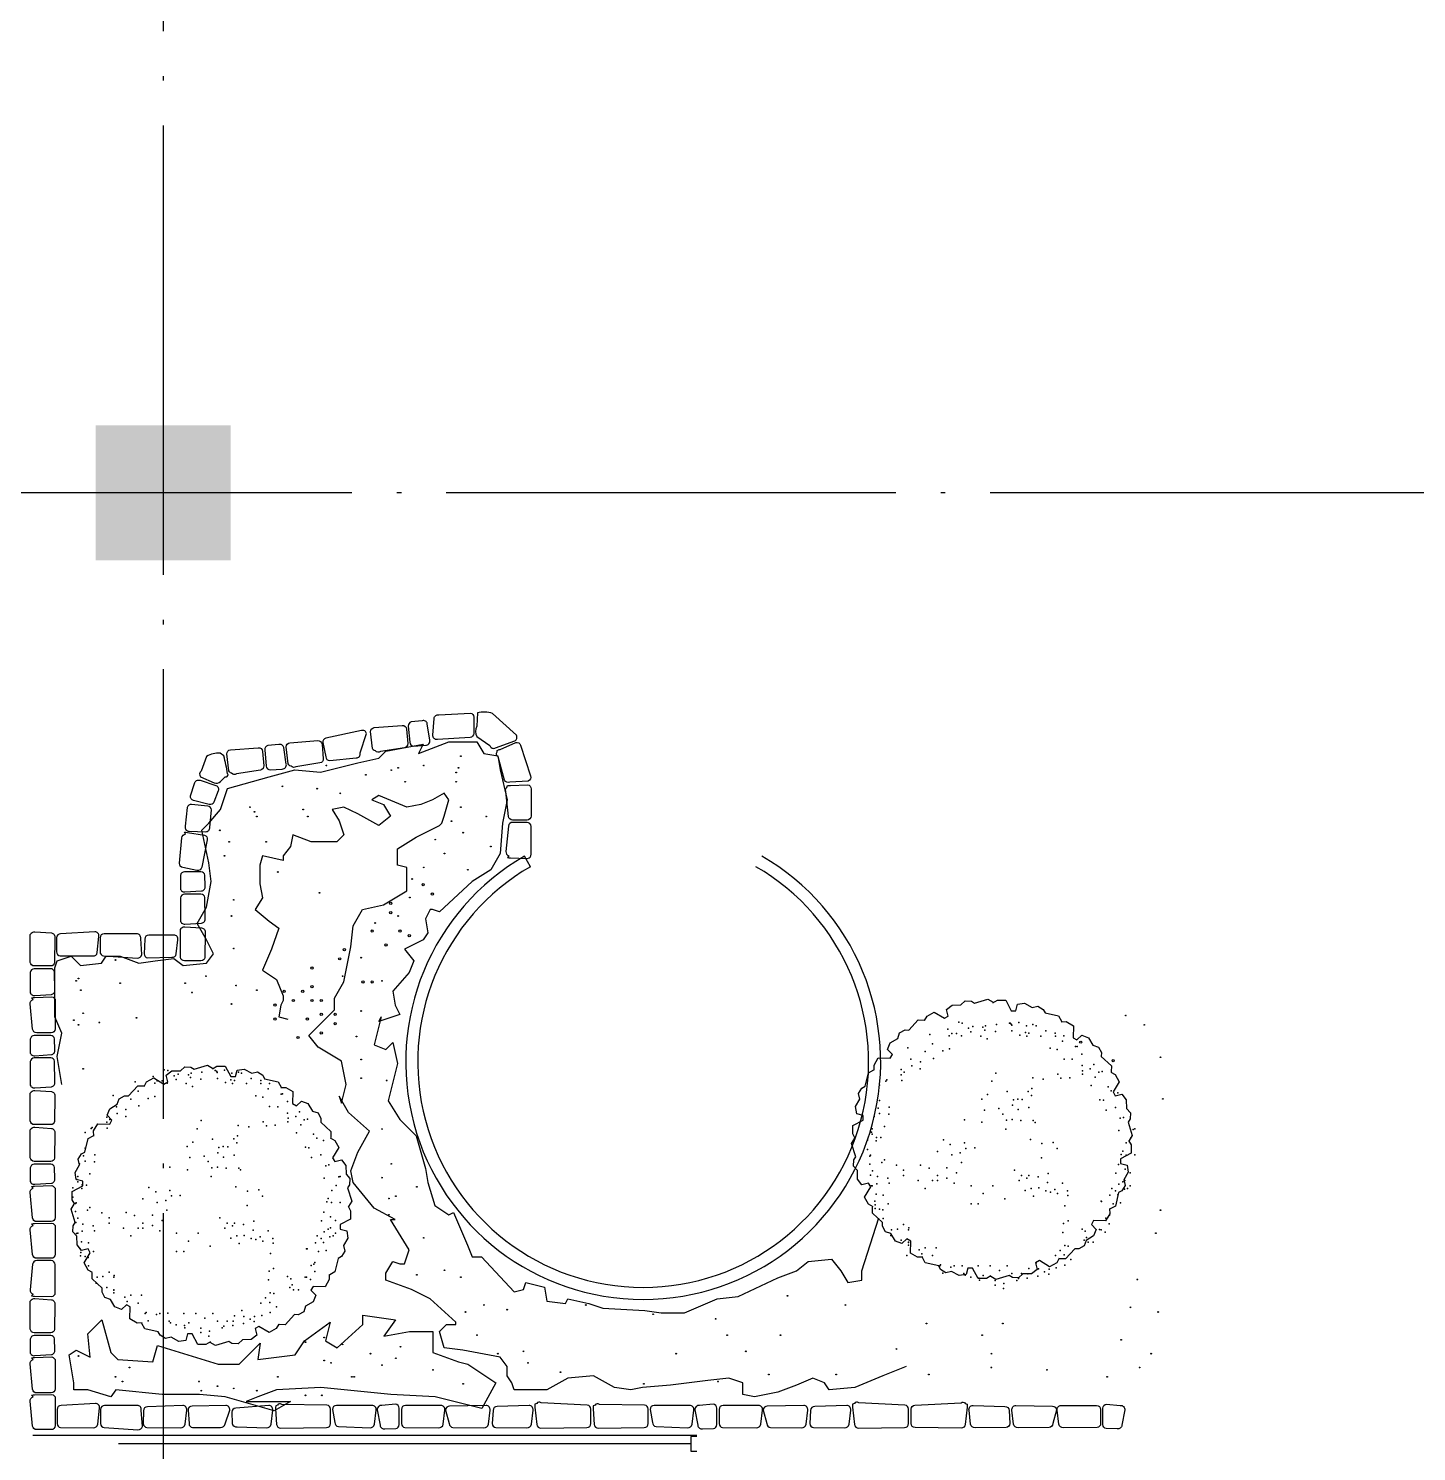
# Model space of a CAD drawing. Extents: x 165127 to 1058185, y 60808 to 144908.
# Drawn here: x 245279 to 251456, y 118986 to 125319 of the extents above; entities that cross this region are included whole.
import ezdxf

# ---------------------------------------------------------------- set-up
doc = ezdxf.new("R2010")
doc.units = 0
doc.header["$LTSCALE"] = 1000
doc.linetypes.add('DOTE', pattern=[2.42, 2, -0.2, 0.02, -0.2])
doc.layers.get('0').update_dxf_attribs({"linetype": 'CONTINUOUS'})
for name, color, linetype in [('A3', 3, 'CONTINUOUS'), ('A6', 252, 'CONTINUOUS'), ('C3', 3, 'CONTINUOUS'), ('C6', 252, 'CONTINUOUS'), ('COLUMN', 7, 'CONTINUOUS'), ('DOTE', 1, 'DOTE')]:
    doc.layers.add(name, color=color, linetype=linetype)

# ---------------------------------------------------------------- blocks, each defined once
blk = doc.blocks.new('_FZH')
blk.add_solid([(-0.5, -0.5), (0.5, -0.5), (-0.5, 0.5), (0.5, 0.5)])
blk = doc.blocks.new('H$E')
at = {"layer": 'A3', "color": 3}
for p, q in [((4.5, 5.25), (0, 5.25)), ((4.5, -5.25), (4.5, 5.25)), ((0, -5.25), (4.5, -5.25))]:
    blk.add_line(p, q, dxfattribs=at)
blk = doc.blocks.new('-5WIN10')
at = {"layer": 'A3'}
blk.add_line((-55.5, 0), (55.5, 0), dxfattribs=at)
blk = doc.blocks.new('BRANCHD', base_point=(0.5, 0.5))
for p, q in [((0.9506, 0.7433), (0.9315, 0.7539)), ((0.962, 0.694), (0.9506, 0.7433)), ((0.9742, 0.6875), (0.962, 0.694)), ((0.9865, 0.6682), (0.9742, 0.6875)), ((0.9821, 0.6473), (0.9865, 0.6682)), ((0.9973, 0.6196), (0.9821, 0.6473)), ((0.9697, 0.5873), (0.9936, 0.594)), ((0.9697, 0.5708), (0.9697, 0.5873)), ((0.9936, 0.594), (0.9973, 0.6196)), ((1.008, 0.5503), (0.9697, 0.5708)), ((0.9985, 0.5039), (1.0081, 0.52)), ((1.0081, 0.52), (1.008, 0.5503))]:
    blk.add_line(p, q)
blk = doc.blocks.new('M_F16')
at = {"xscale": 1016, "yscale": 1016, "zscale": 1016}
for rotation in [59.99999999999999, 90, 30, 120, 150, 180, 330.0000000000001, 210, 300.0000000000001, 240, 270]:
    blk.add_blockref('BRANCHD', (3.1, 9.4), dxfattribs=dict(at, rotation=rotation))
blk.add_blockref('BRANCHD', (3.1, 9.4), dxfattribs=at)
at = {"width": 0.8, "flags": 9}
for tag in ['YSIZE', 'XSIZE']:
    blk.add_attdef(tag, (0, 0), '', height=0.2, dxfattribs=at)
blk = doc.blocks.new('M_F11')
for p in [(-75.9, 480.6), (-43, 478.6), (-41, 478.3), (134.8, 478.6), (147.6, 481.3), (-242.6, 430.5), (-210.7, 430.4), (-210.6, 441.6), (-175, 449.6), (-157.1, 430.4), (-139.3, 468.7), (-127.8, 473.2), (-112.5, 441.4), (-105.1, 430.2), (-103.5, 468.7), (-99.7, 444), (-79.1, 433.9), (-49.9, 449.6), (-49, 471.2), (-47.2, 474.7), (7.6, 472.6), (11.6, 446.8), (48.3, 468.7), (50.5, 452.3), (57.8, 462.9), (66.2, 430.4), (95.5, 465.3), (103.3, 445.5), (110.8, 459.1), (137.1, 431.6), (155.5, 440), (173.4, 440), (183, 431.6), (188.5, 456.3), (255, 436.5), (-291.1, 392.1), (-285.6, 391.4), (-237.5, 411.2), (-217.5, 379.9), (-191.8, 385.2), (42.7, 419.8), (182.3, 382.5), (206.6, 375.5), (244.8, 401.7), (271.6, 372.9), (336.7, 386.6), (-353.6, 325), (-309.6, 321.1), (-309, 363.4), (-273.2, 344.2), (-243, 344.7), (241.4, 347.5), (289.5, 334.6), (322, 319.4), (325.2, 344.2), (-383.8, 298.3), (-371.5, 296.3), (-358.5, 277.7), (-339.9, 308.2), (-312, 301.9), (-311.1, 288.8), (-264.3, 275.7), (-231.4, 273.7), (-219.4, 288.6), (-219.4, 288.6), (-165.6, 269.9), (-126.7, 275.4), (10.1, 293.1), (290, 308.2), (349.8, 296.9), (358.6, 265.2), (360.9, 305.9), (360.9, 286.7), (414.5, 267.6), (-442.9, 219.7), (-418, 227.4), (-406, 242.3), (-343.3, 247.5), (-123.9, 236.2), (-110, 225), (-31.8, 224.5), (25.3, 262.9), (41.4, 213.5), (418.5, 263.3), (441.3, 248.4), (-433.2, 165.9), (-389.3, 191.9), (-375.9, 194.2), (-122.1, 210.1), (-112.3, 165.3), (-88.2, 195.1), (-71.4, 196.4), (-55.4, 193.2), (-51.6, 173.8), (-0.7, 161.4), (62.3, 196.7), (405, 166.2), (441.3, 191), (446.6, 162.4), (-463.3, 128.6), (-451.7, 125.3), (-399.2, 156), (-135.5, 110), (-128.5, 116.8), (-82.6, 116.7), (-72.5, 157.8), (-50.4, 120.7), (-29.4, 118.4), (-15.4, 141.2), (52.1, 155.7), (61.8, 110.9), (126.7, 120.1), (406.8, 140.1), (441.3, 143.1), (461.8, 132.1), (-505.4, 85.6), (-499.4, 83.9), (-445.8, 79.8), (-27, 85.5), (423.4, 95.2), (436.2, 53.6), (452.3, 54.2), (468.1, 85.6), (468.1, 66.4), (471.2, 74.1), (-490.6, 52.2), (-473.8, 34.1), (-460.9, 3.6), (-217.1, 13.3), (-203.1, 36.1), (-161.1, 31.4), (-118, 46.9), (88.3, 15.7), (121.2, 13.7), (126.3, 34.2), (179.1, 28.5), (204.1, 45.3), (226.8, 2.3), (453.2, 41.1), (486, 9), (486.4, 43.8), (-505.4, -10.2), (-473, -11.3), (-455.1, -8.7), (-444.5, -46.6), (-159.9, -21.7), (137.6, -38.9), (142, -3.1), (173.4, -10.2), (289.3, -48.2), (378.8, -48.5), (423.4, -29.3), (432.4, -38.9), (474.7, -11.9), (476.9, -14.9), (477.1, -44.7), (-487.6, -77.2), (-469.2, -63.6), (-469, -104.9), (-435.4, -78.5), (-184.3, -80), (-147, -92.4), (-112.5, -86.8), (-105, -97.1), (-85.7, -86.8), (-58.9, -67.6), (155.5, -77.2), (191.2, -58.1), (191.2, -96.4), (226.9, -86.8), (257.4, -59.3), (352, -67.6), (352, -86.8), (352, -86.8), (410.7, -96.9), (449.2, -90.5), (467.6, -69), (474.8, -85.2), (-487.6, -125.1), (-478.7, -134.7), (-466.6, -137.8), (-460.8, -109.9), (-445.6, -119.6), (-434, -144.3), (-419.9, -134.9), (-255.4, -144.3), (-237.5, -115.5), (-218.1, -153.6), (-208.8, -138.4), (-192.4, -148.4), (-182, -112.9), (-175, -144.3), (-149.3, -132.9), (-121.4, -134.7), (-99.1, -142.6), (-76.7, -106), (21.5, -125.1), (57.2, -153.8), (101.9, -125.1), (164.4, -115.5), (226.9, -106), (244.8, -106), (271.6, -134.7), (298.4, -106), (405.6, -115.5), (451.4, -117.5), (453.9, -156.2), (468.1, -125.1), (472.5, -125.7), (-452.5, -188.2), (-442.8, -158.8), (-425.1, -192.1), (-412.9, -160.1), (-382.1, -183.1), (-380.4, -182.6), (-256.6, -161.5), (-246, -199.3), (-130.3, -163.4), (-23.1, -173), (75.1, -192.1), (101.9, -192.1), (409.6, -191.9), (428.3, -160.4), (457, -195.9), (458, -208.9), (459.2, -182.6), (-411.3, -233.5), (-407.2, -240), (-397.4, -244.7), (-257.7, -255), (-257.7, -255), (427.9, -246.2), (429.5, -214.5), (441.3, -211.3), (-410.5, -266.3), (-395.3, -296.5), (-380.4, -287.9), (-374.6, -287.6), (-326.8, -316.7), (-321.8, -293.3), (-310.1, -285.8), (-241.3, -265), (-238.9, -297.9), (332.7, -281), (334.1, -287.9), (352, -268.8), (374.7, -285.7), (396.6, -287.9), (399.7, -309.6), (-350.9, -334.1), (-332, -334.4), (-317.9, -326.2), (-258.7, -348.6), (-245.9, -346), (-228.6, -364.5), (231.3, -355), (271.6, -355), (294.3, -362.2), (333.9, -334.1), (334.1, -335.8), (334.1, -345.4), (360.9, -326.2), (-268.5, -397.9), (-245.8, -419.3), (-243.5, -381.2), (-210.7, -383.7), (-139.7, -410.9), (-32.1, -422), (30.4, -422), (75.1, -422), (134.5, -421.5), (164.4, -422), (215, -418.4), (218, -422), (244.8, -383.7), (285, -377.4), (339.5, -384.1), (-213.9, -429.7), (-187.5, -434), (-186.1, -452.2), (-171.1, -444), (-148.1, -433.6), (-146.2, -459.7), (-112.5, -431.6), (-108.1, -451.1), (-106.4, -467.2), (-85.7, -450.7), (-73.5, -469.2), (-49.9, -450.7), (-3.6, -439.4), (56.4, -457.5), (72.7, -467.5), (102.9, -463.9), (124, -457), (128.7, -450.7), (176.5, -426.3), (206.6, -449.2), (-67.3, -476.1), (-19.8, -487.9), (-18.2, -506.1), (12.1, -493.2), (12.2, -476.8), (71, -475)]:
    blk.add_point(p)
at = {"width": 0.8, "flags": 9}
for tag in ['YSIZE', 'XSIZE']:
    blk.add_attdef(tag, (0, 0), '', height=0.2, dxfattribs=at)

msp = doc.modelspace()

# ---------------------------------------------------------------- linework, layer by layer
at = {"layer": 'A3'}
msp.add_line((248253.8, 119058.3), (245297.5, 119058.3), dxfattribs=at)
at = {"layer": 'A6'}
for points in [[(247064.7, 122151.8), (247053.7, 122225.3, 0.429763), (247031.2, 122238.8), (246982.3, 122234.1, 0.360911), (246969.2, 122215.1), (246975.3, 122142.5, 0.385314), (246993.1, 122125.9), (247046.7, 122129.8, 0.483986)], [(247079.1, 122174.9), (247083.8, 122249.1, -0.429763), (247105.1, 122264.5), (247245.6, 122272.8, -0.360911), (247260.3, 122255), (247260.3, 122182.1, -0.385314), (247244, 122164.1), (247098.8, 122154.6, -0.483986)], [(247357.8, 122117.7), (247443.2, 122148.6, 0.429763), (247450, 122174), (247344.5, 122271.5, 0.122556), (247276.6, 122274), (247273.6, 122214.6, 0.199623), (247273.7, 122167.9), (247331.7, 122128.9, 0.483986)], [(246754.9, 122095.2), (246783.4, 122181.7, 0.429763), (246761, 122195.2), (246601.9, 122160.5, 0.360911), (246588.7, 122141.6), (246601.6, 122078.1, 0.385314), (246619.4, 122061.6), (246737, 122073.2, 0.483986)], [(246845, 122101.6, -0.392357), (246823.2, 122104.2), (246817.5, 122105.8, -0.116374), (246810.5, 122114.6), (246801.2, 122190.4, -0.383264), (246818, 122207.8), (246941.8, 122217.9, -0.409715), (246961, 122201.4), (246966.5, 122137.2, -0.385314), (246951.8, 122118)], [(246204.7, 122002.5, -0.392357), (246182.9, 122005.1), (246177.3, 122006.6, -0.116374), (246170.2, 122015.5), (246160.9, 122091.3, -0.383264), (246177.7, 122108.6), (246301.5, 122118.7, -0.409715), (246320.7, 122102.2), (246326.2, 122038.1, -0.385314), (246311.5, 122018.8)], [(246426.1, 122045.7), (246415.2, 122119.2, 0.429763), (246392.7, 122132.8), (246343.8, 122128, 0.360911), (246330.7, 122109.1), (246336.8, 122036.4, 0.385314), (246354.6, 122019.9), (246408.2, 122023.8, 0.483986)], [(246469.2, 122034.2, -0.392357), (246447.4, 122036.8), (246441.8, 122038.3, -0.116374), (246434.7, 122047.2), (246425.4, 122123, -0.383264), (246442.2, 122140.4), (246566, 122150.5, -0.409715), (246585.2, 122134), (246590.7, 122069.8, -0.385314), (246576, 122050.6)], [(247368.5, 122077.9, -0.373012), (247364.5, 122100.7), (247364.9, 122105.5, -0.095993), (247377.3, 122111.2), (247447.6, 122141.1, -0.383264), (247468.9, 122129.8), (247512.9, 121993.2, -0.409715), (247502.4, 121970.1), (247420.4, 121964.9, -0.385314), (247397.8, 121973.7)], [(246154.8, 121988.7, 0.530635), (246167.2, 121999.2), (246165.2, 122002.4, 0.016202), (246148.5, 122082.1), (246131.7, 122094.2, 0.149287), (246071.5, 122079.5), (246047.2, 122014.5, 0.409715), (246044.3, 121989.3), (246104.5, 121962.3, 0.31459), (246133.7, 121967.9)], [(246042.6, 121973.5), (246113.3, 121950.6, -0.429763), (246123, 121926.3), (246104.4, 121875.7, -0.360911), (246083.6, 121865.8), (246012.9, 121883.8, -0.385314), (245999.5, 121904), (246018, 121959.4, -0.483986)], [(247403.6, 121923, -0.471113), (247407.4, 121940.8), (247410.1, 121950, -0.095993), (247423.8, 121950.9), (247500.1, 121953.8, -0.383264), (247516, 121935.6), (247515.6, 121814.5, -0.409715), (247497.5, 121796.7), (247433.1, 121796.7, -0.385314), (247415.2, 121813)], [(245994.1, 121747.3), (246068.5, 121744.5, 0.429763), (246085.9, 121764.1), (246093.2, 121842.4, 0.360911), (246077, 121858.8), (246004.4, 121866.1, 0.385314), (245984.9, 121851.8), (245975.9, 121768.9, 0.483986)], [(245961.3, 121717.7, -0.367825), (245978.1, 121734), (245972.8, 121743, -0.095993), (245986.4, 121741.3), (246061.9, 121729.5, -0.383264), (246074, 121708.6), (246049.9, 121586.8, -0.409715), (246028.8, 121572.8), (245965.6, 121585, -0.385314), (245951.1, 121604.4)], [(247403.6, 121656.9, 0.367825), (247417, 121637.7), (247410.1, 121629.9, 0.095993), (247423.8, 121628.9), (247500.1, 121626.1, 0.383264), (247516, 121644.3), (247515.6, 121768.5, 0.409715), (247497.5, 121786.3), (247433.1, 121786.3, 0.385314), (247415.2, 121770)], [(245975.4, 121476.6), (246049.6, 121481.3, 0.429763), (246065, 121502.5), (246064.4, 121551.6, 0.360911), (246046.6, 121566.4), (245973.7, 121566.4, 0.385314), (245955.7, 121550.1), (245955, 121496.3, 0.483986)], [(245975.4, 121333.5), (246049.6, 121338.2, 0.429763), (246065, 121359.5), (246064.4, 121451.7, 0.360911), (246046.6, 121466.5), (245973.7, 121466.5, 0.385314), (245955.7, 121450.2), (245955, 121353.2, 0.483986)], [(245306.4, 121298.8), (245380.6, 121294.1, -0.429763), (245396, 121272.8), (245395.4, 121161.9, -0.360911), (245377.7, 121147.2), (245304.7, 121147.2, -0.385314), (245286.8, 121163.4), (245286.1, 121279.1, -0.483986)], [(245585, 121206.7), (245592.2, 121278.9, 0.461484), (245574.4, 121299.8), (245421.9, 121290.7, 0.41314), (245403.8, 121272.7), (245403.7, 121210.1, 0.379908), (245419.6, 121192.1), (245565, 121191.6, 0.403575)], [(245783.3, 121197.6), (245778.4, 121269.7, 0.461484), (245760.6, 121290.7), (245615.3, 121290.7, 0.41314), (245597.3, 121272.7), (245597.2, 121210.1, 0.379908), (245613.1, 121192.1), (245763.3, 121182.5, 0.403575)], [(245936.8, 121200.8), (245944, 121263.9, 0.461484), (245926.1, 121284.8), (245814.5, 121284.6, 0.41314), (245796.4, 121266.6), (245793.4, 121201.3, 0.379908), (245809.2, 121183.3), (245916.7, 121185.8, 0.403575)], [(245975.4, 121321.5), (246049.6, 121316.7, -0.429763), (246065, 121295.5), (246064.4, 121184.6, -0.360911), (246046.6, 121169.8), (245973.7, 121169.8, -0.385314), (245955.7, 121186.1), (245955, 121301.8, -0.483986)], [(245306.4, 121015.6), (245380.6, 121020.4, 0.429763), (245396, 121041.6), (245395.4, 121120.2, 0.360911), (245377.7, 121134.9), (245304.7, 121134.9, 0.385314), (245286.8, 121118.7), (245286.1, 121035.3, 0.483986)], [(245285.8, 120978.9, -0.367825), (245299.1, 120998.1), (245292.3, 121005.9, -0.095993), (245306, 121006.8), (245382.3, 121009.7, -0.383264), (245398.2, 120991.5), (245397.8, 120867.3, -0.409715), (245379.7, 120849.5), (245315.3, 120849.5, -0.385314), (245297.4, 120865.8)], [(245306.4, 120747.8), (245380.6, 120752.5, 0.429763), (245396, 120773.8), (245395.4, 120822.9, 0.360911), (245377.7, 120837.6), (245304.7, 120837.6, 0.385314), (245286.8, 120821.3), (245286.1, 120767.5, 0.483986)], [(245306.4, 120604.8), (245380.6, 120609.5, 0.429763), (245396, 120630.7), (245395.4, 120723, 0.360911), (245377.7, 120737.7), (245304.7, 120737.7, 0.385314), (245286.8, 120721.4), (245286.1, 120624.5, 0.483986)], [(245306.4, 120592.7), (245380.6, 120588, -0.429763), (245396, 120566.8), (245395.4, 120455.8, -0.360911), (245377.7, 120441.1), (245304.7, 120441.1, -0.385314), (245286.8, 120457.3), (245286.1, 120573, -0.483986)], [(245306.4, 120429.2), (245380.6, 120424.5, -0.429763), (245396, 120403.3), (245395.4, 120292.3, -0.360911), (245377.7, 120277.6), (245304.7, 120277.6, -0.385314), (245286.8, 120293.8), (245286.1, 120409.5, -0.483986)], [(245306.4, 120175.6), (245380.6, 120180.3, 0.429763), (245396, 120201.5), (245395.4, 120250.6, 0.360911), (245377.7, 120265.4), (245304.7, 120265.4, 0.385314), (245286.8, 120249.1), (245286.1, 120195.3, 0.483986)], [(245285.8, 120138.8, -0.367825), (245299.1, 120158.1), (245292.3, 120165.8, -0.095993), (245306, 120166.8), (245382.3, 120169.6, -0.383264), (245398.2, 120151.4), (245397.8, 120027.2, -0.409715), (245379.7, 120009.4), (245315.3, 120009.4, -0.385314), (245297.4, 120025.7)], [(245285.8, 119972.4, -0.367825), (245299.1, 119991.7), (245292.3, 119999.5, -0.095993), (245306, 120000.4), (245382.3, 120003.3, -0.383264), (245398.2, 119985.1), (245397.8, 119864, -0.409715), (245379.7, 119846.2), (245315.3, 119846.2, -0.385314), (245297.4, 119862.5)], [(245285.8, 119706.4, 0.367825), (245299.1, 119687.1), (245292.3, 119679.4, 0.095993), (245306, 119678.4), (245382.3, 119675.6, 0.383264), (245398.2, 119693.8), (245397.8, 119818, 0.409715), (245379.7, 119835.8), (245315.3, 119835.8, 0.385314), (245297.4, 119819.5)], [(245306.4, 119666.7), (245380.6, 119662, -0.429763), (245396, 119640.7), (245395.4, 119529.8, -0.360911), (245377.7, 119515), (245304.7, 119515, -0.385314), (245286.8, 119531.3), (245286.1, 119647, -0.483986)], [(245306.4, 119413), (245380.6, 119417.8, 0.429763), (245396, 119439), (245395.4, 119488.1, 0.360911), (245377.7, 119502.8), (245304.7, 119502.8, 0.385314), (245286.8, 119486.6), (245286.1, 119432.7, 0.483986)], [(245285.8, 119376.3, -0.367825), (245299.1, 119395.5), (245292.3, 119403.3, -0.095993), (245306, 119404.2), (245382.3, 119407.1, -0.383264), (245398.2, 119388.9), (245397.8, 119264.7, -0.409715), (245379.7, 119246.9), (245315.3, 119246.9, -0.385314), (245297.4, 119263.2)], [(245285.8, 119209.9, -0.367825), (245299.1, 119229.2), (245292.3, 119236.9, -0.095993), (245306, 119237.9), (245382.3, 119240.7, -0.383264), (245398.2, 119222.5), (245397.8, 119101.5, -0.409715), (245379.7, 119083.7), (245315.3, 119083.7, -0.385314), (245297.4, 119099.9)], [(245587.5, 119107.5), (245594.7, 119179.6, 0.461484), (245576.9, 119200.5), (245424.4, 119191.4, 0.41314), (245406.3, 119173.4), (245406.2, 119110.8, 0.379908), (245422.1, 119092.8), (245567.5, 119092.4, 0.403575)], [(245785.9, 119098.3), (245780.9, 119170.5, 0.461484), (245763.1, 119191.4), (245617.9, 119191.4, 0.41314), (245599.8, 119173.4), (245599.7, 119110.8, 0.379908), (245615.6, 119092.8), (245765.8, 119083.3, 0.403575)], [(245976, 119107.5), (245983.2, 119170.5, 0.461484), (245965.3, 119191.4), (245808.2, 119185.3, 0.41314), (245790.1, 119167.4), (245790, 119110.8, 0.379908), (245805.9, 119092.8), (245955.9, 119092.4, 0.403575)], [(246153.6, 119109), (246174.5, 119170.5, 0.461484), (246156.7, 119191.4), (246006.9, 119188.4, 0.41314), (245988.8, 119170.4), (245993.3, 119110.8, 0.379908), (246009.1, 119092.8), (246133.6, 119093.9, 0.403575)], [(246358.6, 119107.5), (246365.8, 119170.5, 0.461484), (246348, 119191.4), (246201.2, 119179.3, 0.41314), (246183.2, 119161.3), (246184.6, 119110.8, 0.32753), (246208, 119095.9), (246338.5, 119092.4, 0.403575)], [(246406, 119195.8, 0.442091), (246386.8, 119192.8), (246379, 119189.3, 0.095993), (246378, 119175.6), (246382.9, 119106.9, 0.383264), (246401.1, 119091), (246605.5, 119092.6, 0.409715), (246623.3, 119110.7), (246623.3, 119175.1, 0.385314), (246607.1, 119193)], [(246818.8, 119107.5), (246826, 119170.5, 0.461484), (246808.2, 119191.4), (246649.6, 119191.4, 0.41314), (246631.5, 119173.4), (246642.1, 119115.4, 0.379908), (246658, 119097.4), (246798.8, 119092.4, 0.403575)], [(246831.3, 119171.3), (246843.6, 119103.1, 0.429763), (246864.9, 119087.8), (246914, 119088.4, 0.360911), (246928.7, 119106.1), (246928.7, 119179, 0.385314), (246912.4, 119197), (246851, 119191.6, 0.483986)], [(247124.6, 119107.5), (247131.8, 119170.5, 0.461484), (247114, 119191.4), (246956.8, 119191.4, 0.41314), (246938.7, 119173.4), (246938.6, 119110.8, 0.379908), (246954.5, 119092.8), (247104.5, 119092.4, 0.403575)], [(247325.8, 119107.5), (247333, 119170.5, 0.461484), (247315.1, 119191.4), (247153.2, 119188.4, 0.41314), (247135.1, 119170.4), (247151.8, 119110.8, 0.379908), (247167.6, 119092.8), (247305.7, 119092.4, 0.403575)], [(247517.1, 119107.5), (247524.3, 119170.5, 0.461484), (247506.4, 119191.4), (247364.3, 119186.9, 0.41314), (247346.2, 119168.9), (247343.1, 119110.8, 0.379908), (247358.9, 119092.8), (247497, 119092.4, 0.403575)], [(247559.9, 119203.4, 0.442091), (247540.7, 119200.4), (247532.9, 119196.9, 0.095993), (247532, 119183.2), (247541.3, 119106.9, 0.383264), (247559.5, 119091), (247764, 119092.6, 0.409715), (247781.8, 119110.7), (247781.8, 119175.1, 0.385314), (247765.5, 119193)], [(247819.6, 119195.8, 0.442091), (247800.4, 119192.8), (247792.6, 119189.3, 0.095993), (247791.7, 119175.6), (247796.5, 119106.9, 0.383264), (247814.7, 119091), (248019.2, 119092.6, 0.409715), (248037, 119110.7), (248037, 119175.1, 0.385314), (248020.7, 119193)], [(248232.4, 119107.5), (248239.7, 119170.5, 0.461484), (248221.8, 119191.4), (248063.2, 119191.4, 0.41314), (248045.2, 119173.4), (248055.7, 119115.4, 0.379908), (248071.6, 119097.4), (248212.4, 119092.4, 0.403575)], [(248244.9, 119171.3), (248257.2, 119103.1, 0.429763), (248278.5, 119087.8), (248327.6, 119088.4, 0.360911), (248342.3, 119106.1), (248342.3, 119179, 0.385314), (248326, 119197), (248264.6, 119191.6, 0.483986)], [(248538.2, 119107.5), (248545.4, 119170.5, 0.461484), (248527.6, 119191.4), (248370.4, 119191.4, 0.41314), (248352.3, 119173.4), (248352.2, 119110.8, 0.379908), (248368.1, 119092.8), (248518.2, 119092.4, 0.403575)], [(248739.4, 119107.5), (248746.6, 119170.5, 0.461484), (248728.8, 119191.4), (248566.8, 119188.4, 0.41314), (248548.8, 119170.4), (248565.4, 119110.8, 0.379908), (248581.3, 119092.8), (248719.4, 119092.4, 0.403575)], [(248930.7, 119107.5), (248937.9, 119170.5, 0.461484), (248920.1, 119191.4), (248777.9, 119186.9, 0.41314), (248759.8, 119168.9), (248756.7, 119110.8, 0.379908), (248772.5, 119092.8), (248910.7, 119092.4, 0.403575)], [(248973.6, 119203.4, 0.442091), (248954.3, 119200.4), (248946.5, 119196.9, 0.095993), (248945.6, 119183.2), (248955, 119106.9, 0.383264), (248973.2, 119091), (249177.7, 119092.6, 0.409715), (249195.4, 119110.7), (249195.4, 119175.1, 0.385314), (249179.2, 119193)], [(249428.9, 119203.4, -0.442091), (249448.1, 119200.4), (249455.9, 119196.9, -0.095993), (249456.8, 119183.2), (249447.4, 119106.9, -0.383264), (249429.2, 119091), (249224.8, 119092.6, -0.409715), (249207, 119110.7), (249207, 119175.1, -0.385314), (249223.2, 119193)], [(249471.7, 119107.5), (249464.5, 119170.5, -0.461484), (249482.3, 119191.4), (249624.5, 119186.9, -0.41314), (249642.6, 119168.9), (249645.7, 119110.8, -0.379908), (249629.9, 119092.8), (249491.8, 119092.4, -0.403575)], [(249663, 119107.5), (249655.8, 119170.5, -0.461484), (249673.6, 119191.4), (249835.6, 119188.4, -0.41314), (249853.6, 119170.4), (249837, 119110.8, -0.379908), (249821.2, 119092.8), (249683.1, 119092.4, -0.403575)], [(249864.2, 119107.5), (249857, 119170.5, -0.461484), (249874.8, 119191.4), (250032, 119191.4, -0.41314), (250050.1, 119173.4), (250050.2, 119110.8, -0.379908), (250034.3, 119092.8), (249884.2, 119092.4, -0.403575)], [(250157.5, 119171.3), (250145.2, 119103.1, -0.429763), (250123.9, 119087.8), (250074.8, 119088.4, -0.360911), (250060.1, 119106.1), (250060.1, 119179, -0.385314), (250076.4, 119197), (250137.8, 119191.6, -0.483986)]]:
    msp.add_lwpolyline(points, format="xyb", close=True, dxfattribs=at)
at = {"layer": 'C3'}
msp.add_line((247512.8, 121589.1), (247486.1, 121635.4), dxfattribs=at)
at = {"layer": 'C3', "flags": 128}
for points in [[(245426.8, 120620), (245406, 120744.5), (245426.8, 120848.3), (245395.6, 120920.9), (245395.6, 121014.3), (245395.6, 121086.9), (245395.6, 121138.8), (245406, 121169.9), (245468.3, 121190.7), (245509.8, 121149.2), (245603.3, 121159.6), (245624, 121190.7), (245686.3, 121190.7), (245769.4, 121159.6), (245842, 121169.9), (245925.1, 121180.3), (245966.6, 121149.2), (246070.4, 121159.6), (246101.6, 121201.1), (246070.4, 121263.3), (246028.9, 121335.9), (246070.4, 121408.6), (246091.2, 121522.7), (246080.8, 121605.7), (246049.7, 121751), (246080.8, 121782.1), (246132.7, 121844.3), (246163.9, 121937.7), (246350.7, 121989.6), (246464.9, 122020.7), (246579.1, 122010.4), (246745.2, 122051.9), (246838.7, 122072.6), (246869.8, 122103.7), (247035.9, 122134.9), (247015.2, 122093.4), (247150.1, 122145.2), (247274.7, 122145.2), (247305.8, 122093.4), (247368.1, 122083), (247378.5, 122020.7), (247409.7, 121885.9), (247388.9, 121782.1), (247378.5, 121647.2), (247337, 121574.6), (247253.9, 121522.7), (247108.6, 121387.8), (247077.4, 121398.2), (247067.1, 121398.2), (247046.3, 121356.7), (247056.7, 121294.4), (247035.9, 121263.3), (246952.9, 121221.8), (246994.4, 121169.9), (246973.6, 121118.1), (246901, 121035.1), (246911.3, 120972.8), (246932.1, 120931.3), (246838.7, 120900.2), (246849.1, 120920.9), (246817.9, 120796.4), (246869.8, 120775.7), (246901, 120806.8), (246921.7, 120713.4), (246911.3, 120671.9), (246880.2, 120547.4), (246932.1, 120464.4), (247004.8, 120391.8), (247046.3, 120246.5), (247056.7, 120184.3), (247087.8, 120080.5), (247150.1, 120039), (247170.9, 120049.4), (247233.2, 119904.1), (247253.9, 119852.2), (247295.5, 119852.2), (247440.8, 119696.6), (247482.3, 119707), (247492.7, 119738.1), (247575.8, 119717.4), (247586.1, 119655.1), (247669.2, 119644.7), (247679.6, 119665.5), (247773, 119644.7), (247835.3, 119624), (248022.2, 119613.6), (248094.8, 119603.2), (248198.6, 119603.2), (248344, 119665.5), (248437.4, 119675.8), (248613.9, 119758.9), (248697, 119790), (248748.9, 119831.5), (248852.7, 119841.9), (248894.2, 119790), (248925.4, 119738.1), (248987.6, 119748.5), (248987.6, 119790), (249063.4, 120025.7)], [(249184.9, 119364.6), (249081.1, 119323.1), (248956.5, 119271.2), (248842.3, 119260.8), (248821.5, 119292), (248769.6, 119312.7), (248697, 119281.6), (248613.9, 119250.5), (248510.1, 119229.7), (248458.2, 119240.1), (248458.2, 119292), (248395.9, 119312.7), (248302.5, 119302.3), (248136.4, 119281.6), (248011.8, 119271.2), (247959.9, 119260.8), (247887.2, 119271.2), (247793.8, 119323.1), (247679.6, 119312.7), (247586.1, 119260.8), (247440.8, 119260.8), (247430.4, 119292), (247409.7, 119323.1), (247409.7, 119364.6), (247378.5, 119406.1), (247212.4, 119437.2), (247129.4, 119447.6), (247108.6, 119520.2), (247139.7, 119551.3), (247181.3, 119551.3), (247181.3, 119561.7), (247067.1, 119665.5), (246984, 119707), (246869.8, 119748.5), (246869.8, 119779.6), (246901, 119831.5), (246932.1, 119821.1), (246952.9, 119821.1), (246973.6, 119883.4), (246890.6, 120018.2), (246911.3, 120018.2), (246817.9, 120070.1), (246724.5, 120184.3), (246714.1, 120236.1), (246745.2, 120319.1), (246797.1, 120412.5), (246703.7, 120495.5), (246662.2, 120568.2), (246672.6, 120537), (246693.3, 120620), (246672.6, 120723.8), (246568.7, 120786), (246527.2, 120837.9), (246558.4, 120869), (246599.9, 120910.5), (246641.4, 120952), (246641.4, 121003.9), (246682.9, 121076.6), (246714.1, 121232.2), (246724.5, 121325.6), (246766, 121398.2), (246859.4, 121418.9), (246963.2, 121481.2), (246963.2, 121585), (246921.7, 121595.3), (246921.7, 121668), (247004.8, 121719.8), (247108.6, 121771.7), (247119, 121782.1), (247129.4, 121813.2), (247150.1, 121885.9), (247129.4, 121917), (247077.4, 121885.9), (247025.5, 121865.1), (246963.2, 121854.7), (246838.7, 121906.6), (246807.5, 121885.9), (246859.4, 121865.1), (246890.6, 121813.2), (246838.7, 121771.7), (246745.2, 121823.6), (246682.9, 121854.7), (246631, 121844.3), (246662.2, 121792.5), (246682.9, 121730.2), (246651.8, 121699.1), (246537.6, 121699.1), (246454.6, 121730.2), (246444.2, 121678.3), (246413, 121636.8), (246413, 121616.1), (246319.6, 121636.8), (246309.2, 121595.3), (246309.2, 121512.3), (246319.6, 121450.1), (246288.4, 121398.2), (246350.7, 121346.3), (246392.3, 121315.2), (246361.1, 121221.8), (246319.6, 121128.4), (246381.9, 121086.9), (246413, 121014.3), (246413, 120993.5), (246402.6, 120972.8), (246392.3, 120920.9), (246433.8, 120910.5)]]:
    msp.add_lwpolyline(points, dxfattribs=at)
msp.add_lwpolyline([(245480, 119292), (245459.2, 119416.5), (245490.4, 119437.2), (245552.7, 119406.1), (245542.3, 119509.8), (245604.6, 119572.1), (245646.1, 119426.8), (245677.2, 119395.7), (245833, 119385.3), (245853.7, 119458), (245988.7, 119416.5), (246123.6, 119375), (246217.1, 119375), (246310.5, 119468.3), (246300.1, 119395.7), (246466.2, 119416.5), (246507.8, 119478.7), (246622, 119561.7), (246601.2, 119478.7), (246653.1, 119447.6), (246767.3, 119551.3), (246767.3, 119592.8), (246912.6, 119572.1), (246860.7, 119499.5), (246974.9, 119520.2), (247078.7, 119520.2), (247078.7, 119426.8), (247192.9, 119385.3), (247234.5, 119375), (247359, 119292), (247296.8, 119177.8), (247089.1, 119229.7), (246891.9, 119240.1), (246580.4, 119271.2), (246383.2, 119260.8), (246300.1, 119229.7), (246248.2, 119208.9), (246445.5, 119208.9), (246372.8, 119167.4), (246154.8, 119229.7), (246040.6, 119240.1), (245874.5, 119240.1), (245666.9, 119260.8), (245646.1, 119229.7), (245542.3, 119260.8), (245480, 119260.8)], close=True, dxfattribs=at)
at = {"layer": 'C3'}
for radius in [1056.9, 1003.4]:
    msp.add_arc((248014.5, 120720.1), radius, 120, 60, dxfattribs=at)
at = {"layer": 'C6'}
for centre, radius in [((246604.7, 122039.4), 1.67), ((247037.8, 122039.4), 1.67), ((247202.8, 122080.6), 1.67), ((246780, 121998.1), 1.67), ((246893.4, 122018.8), 1.67), ((246924.4, 122029.1), 1.67), ((247182.1, 122008.5), 1.67), ((247192.4, 122029.1), 1.67), ((246408.8, 121946.6), 1.67), ((246563.5, 121936.3), 1.67), ((246666.6, 121915.7), 1.67), ((246955.3, 121967.2), 1.67), ((247182.1, 121967.2), 1.67), ((246264.5, 121853.9), 1.67), ((247202.8, 121853.9), 1.67), ((246285.1, 121833.3), 1.67), ((246295.4, 121812.7), 1.67), ((246501.6, 121843.6), 1.67), ((246522.2, 121812.7), 1.67), ((247161.5, 121792), 1.67), ((247316.2, 121812.7), 1.67), ((246130.4, 121750.8), 1.67), ((247213.1, 121740.5), 1.67), ((246171.7, 121699.3), 1.67), ((246336.7, 121699.3), 1.67), ((247089.3, 121709.6), 1.67), ((247336.8, 121678.7), 1.67), ((246151.1, 121637.5), 1.67), ((247130.6, 121647.8), 1.67), ((246388.2, 121565.3), 1.67), ((246986.2, 121534.4), 1.67), ((247037.8, 121585.9), 1.67), ((247233.7, 121575.6), 1.67), ((246573.8, 121472.6), 1.67), ((247035.2, 121508.5), 5.02), ((247076.5, 121467.3), 5.02), ((246192.3, 121441.7), 1.67), ((246891, 121426.1), 5.02), ((246975.9, 121452), 1.67), ((246182, 121369.5), 1.67), ((246891, 121384.9), 5.02), ((246924.4, 121369.5), 1.67), ((246808.5, 121302.5), 5.02), ((246821.3, 121338.6), 1.67), ((246932.2, 121302.5), 5.02), ((246973.4, 121281.9), 5.02), ((246192.3, 121225.3), 1.67), ((246684.9, 121220.1), 5.02), ((246870.3, 121240.7), 5.02), ((245666.4, 121173.8), 1.67), ((246664.2, 121178.9), 5.02), ((246759.4, 121184.1), 1.67), ((245501.5, 121091.3), 1.67), ((246068.6, 121101.6), 1.67), ((246540.6, 121137.7), 5.02), ((246676.9, 121101.6), 1.67), ((245491.2, 121081), 1.67), ((245511.8, 121039.8), 1.67), ((245687.1, 121070.7), 1.67), ((245975.8, 121070.7), 1.67), ((246006.7, 121029.5), 1.67), ((246202.6, 121060.4), 1.67), ((246295.4, 121039.8), 1.67), ((246416.9, 121034.8), 5.02), ((246499.4, 121034.8), 5.02), ((246540.6, 121055.3), 5.02), ((246767.3, 121075.9), 5.02), ((246808.5, 121075.9), 5.02), ((246852.2, 121081), 1.67), ((246182, 120978), 1.67), ((246375.7, 120973), 5.02), ((246458.1, 120993.6), 5.02), ((246540.6, 120993.6), 5.02), ((246581.8, 120993.6), 5.02), ((245480.9, 120905.8), 1.67), ((245522.1, 120936.7), 1.67), ((245759.2, 120916.1), 1.67), ((246375.7, 120911.2), 5.02), ((246520, 120911.2), 5.02), ((246581.8, 120931.8), 5.02), ((246643.6, 120931.8), 5.02), ((246759.4, 120947), 1.67), ((250162, 120926.4), 1.67), ((245501.5, 120885.2), 1.67), ((245594.3, 120895.5), 1.67), ((246581.8, 120849.4), 5.02), ((246643.6, 120890.6), 5.02), ((250244.5, 120885.2), 1.67), ((246478.7, 120828.8), 5.02), ((246738.8, 120833.7), 1.67), ((249961.9, 120808.2), 5.02), ((246759.4, 120730.6), 1.67), ((250106.2, 120725.8), 5.02), ((250316.6, 120740.9), 1.67), ((245522.1, 120689.4), 1.67), ((246759.4, 120648.2), 1.67), ((246872.8, 120637.9), 1.67), ((250327, 120555.5), 1.67), ((246852.2, 120421.5), 1.67), ((246893.4, 120266.9), 1.67), ((246852.2, 120205.1), 1.67), ((247006.9, 120163.9), 1.67), ((246883.1, 120112.3), 1.67), ((246914.1, 120122.6), 1.67), ((246883.1, 120040.2), 1.67), ((250316.6, 120060.8), 1.67), ((250296, 119957.8), 1.67), ((247037.8, 119937.2), 1.67), ((247006.9, 119772.3), 1.67), ((247130.6, 119792.9), 1.67), ((247202.8, 119762), 1.67), ((250213.5, 119751.7), 1.67), ((247305.9, 119638.3), 1.67), ((247759.5, 119638.3), 1.67), ((248656.6, 119679.5), 1.67), ((248914.4, 119638.3), 1.67), ((247223.4, 119607.4), 1.67), ((247409, 119617.7), 1.67), ((248058.6, 119597.1), 1.67), ((248337, 119576.5), 1.67), ((250182.6, 119628), 1.67), ((250306.3, 119607.4), 1.67), ((249275.2, 119555.9), 1.67), ((249615.5, 119555.9), 1.67), ((246511.9, 119473.4), 1.67), ((246594.4, 119494), 1.67), ((246676.9, 119463.1), 1.67), ((246934.7, 119452.8), 1.67), ((247274.9, 119504.3), 1.67), ((248388.5, 119504.3), 1.67), ((248625.7, 119504.3), 1.67), ((249522.7, 119504.3), 1.67), ((250141.4, 119483.7), 1.67), ((245501.5, 119411.6), 1.67), ((246594.4, 119391), 1.67), ((246625.4, 119380.7), 1.67), ((246800.6, 119421.9), 1.67), ((246914.1, 119401.3), 1.67), ((247367.7, 119421.9), 1.67), ((247481.2, 119432.2), 1.67), ((247501.8, 119380.7), 1.67), ((248161.7, 119421.9), 1.67), ((248471, 119432.2), 1.67), ((249141.2, 119442.5), 1.67), ((249563.9, 119421.9), 1.67), ((250275.4, 119421.9), 1.67), ((245666.4, 119318.9), 1.67), ((245728.3, 119360.1), 1.67), ((246388.2, 119318.9), 1.67), ((246718.1, 119318.9), 1.67), ((246728.5, 119318.9), 1.67), ((246852.2, 119370.4), 1.67), ((247079, 119349.8), 1.67), ((247646.1, 119339.5), 1.67), ((248574.1, 119329.2), 1.67), ((248873.1, 119329.2), 1.67), ((249285.6, 119329.2), 1.67), ((249563.9, 119360.1), 1.67), ((249811.4, 119349.8), 1.67), ((250079.5, 119318.9), 1.67), ((250223.8, 119360.1), 1.67), ((245697.4, 119298.2), 1.67), ((246037.6, 119298.2), 1.67), ((246047.9, 119257), 1.67), ((246120.1, 119277.6), 1.67), ((246192.3, 119267.3), 1.67), ((246295.4, 119257), 1.67), ((247213.1, 119287.9), 1.67), ((248017.3, 119287.9), 1.67), ((248347.3, 119298.2), 1.67), ((246511.9, 119236.4), 1.67), ((246584.1, 119236.4), 1.67)]:
    msp.add_circle(centre, radius, dxfattribs=at)
at = {"layer": 'DOTE'}
for p, q in [((245878.4, 139407.6), (245878.4, 71351.8)), ((290278.4, 123253.1), (241378.4, 123253.1))]:
    msp.add_line(p, q, dxfattribs=at)

# ---------------------------------------------------------------- block references
at = {"layer": 'A3', "yscale": 6.1940214, "rotation": 180.0000000000278}
for name, p, xscale, zscale in [('-5WIN10', (246953, 119021.1), 22.93461977837919, 22.93461977837919), ('H$E', (248253.8, 119021.1), 6.1940214, 6.1940214)]:
    msp.add_blockref(name, p, dxfattribs=dict(at, xscale=xscale, zscale=zscale))
at = {"layer": 'C3', "xscale": -1.2, "yscale": 1.2, "zscale": 1.2}
for name, p in [('M_F16', (249570.1, 120364)), ('M_F11', (249595.9, 120319)), ('M_F16', (246096.9, 120071.1)), ('M_F11', (246060.1, 120107.5))]:
    msp.add_blockref(name, p, dxfattribs=at)
at = {"layer": 'COLUMN', "xscale": -600, "yscale": 600, "zscale": 600}
msp.add_blockref('_FZH', (245878.4, 123253.1), dxfattribs=at)

doc.saveas('drawing.dxf')
